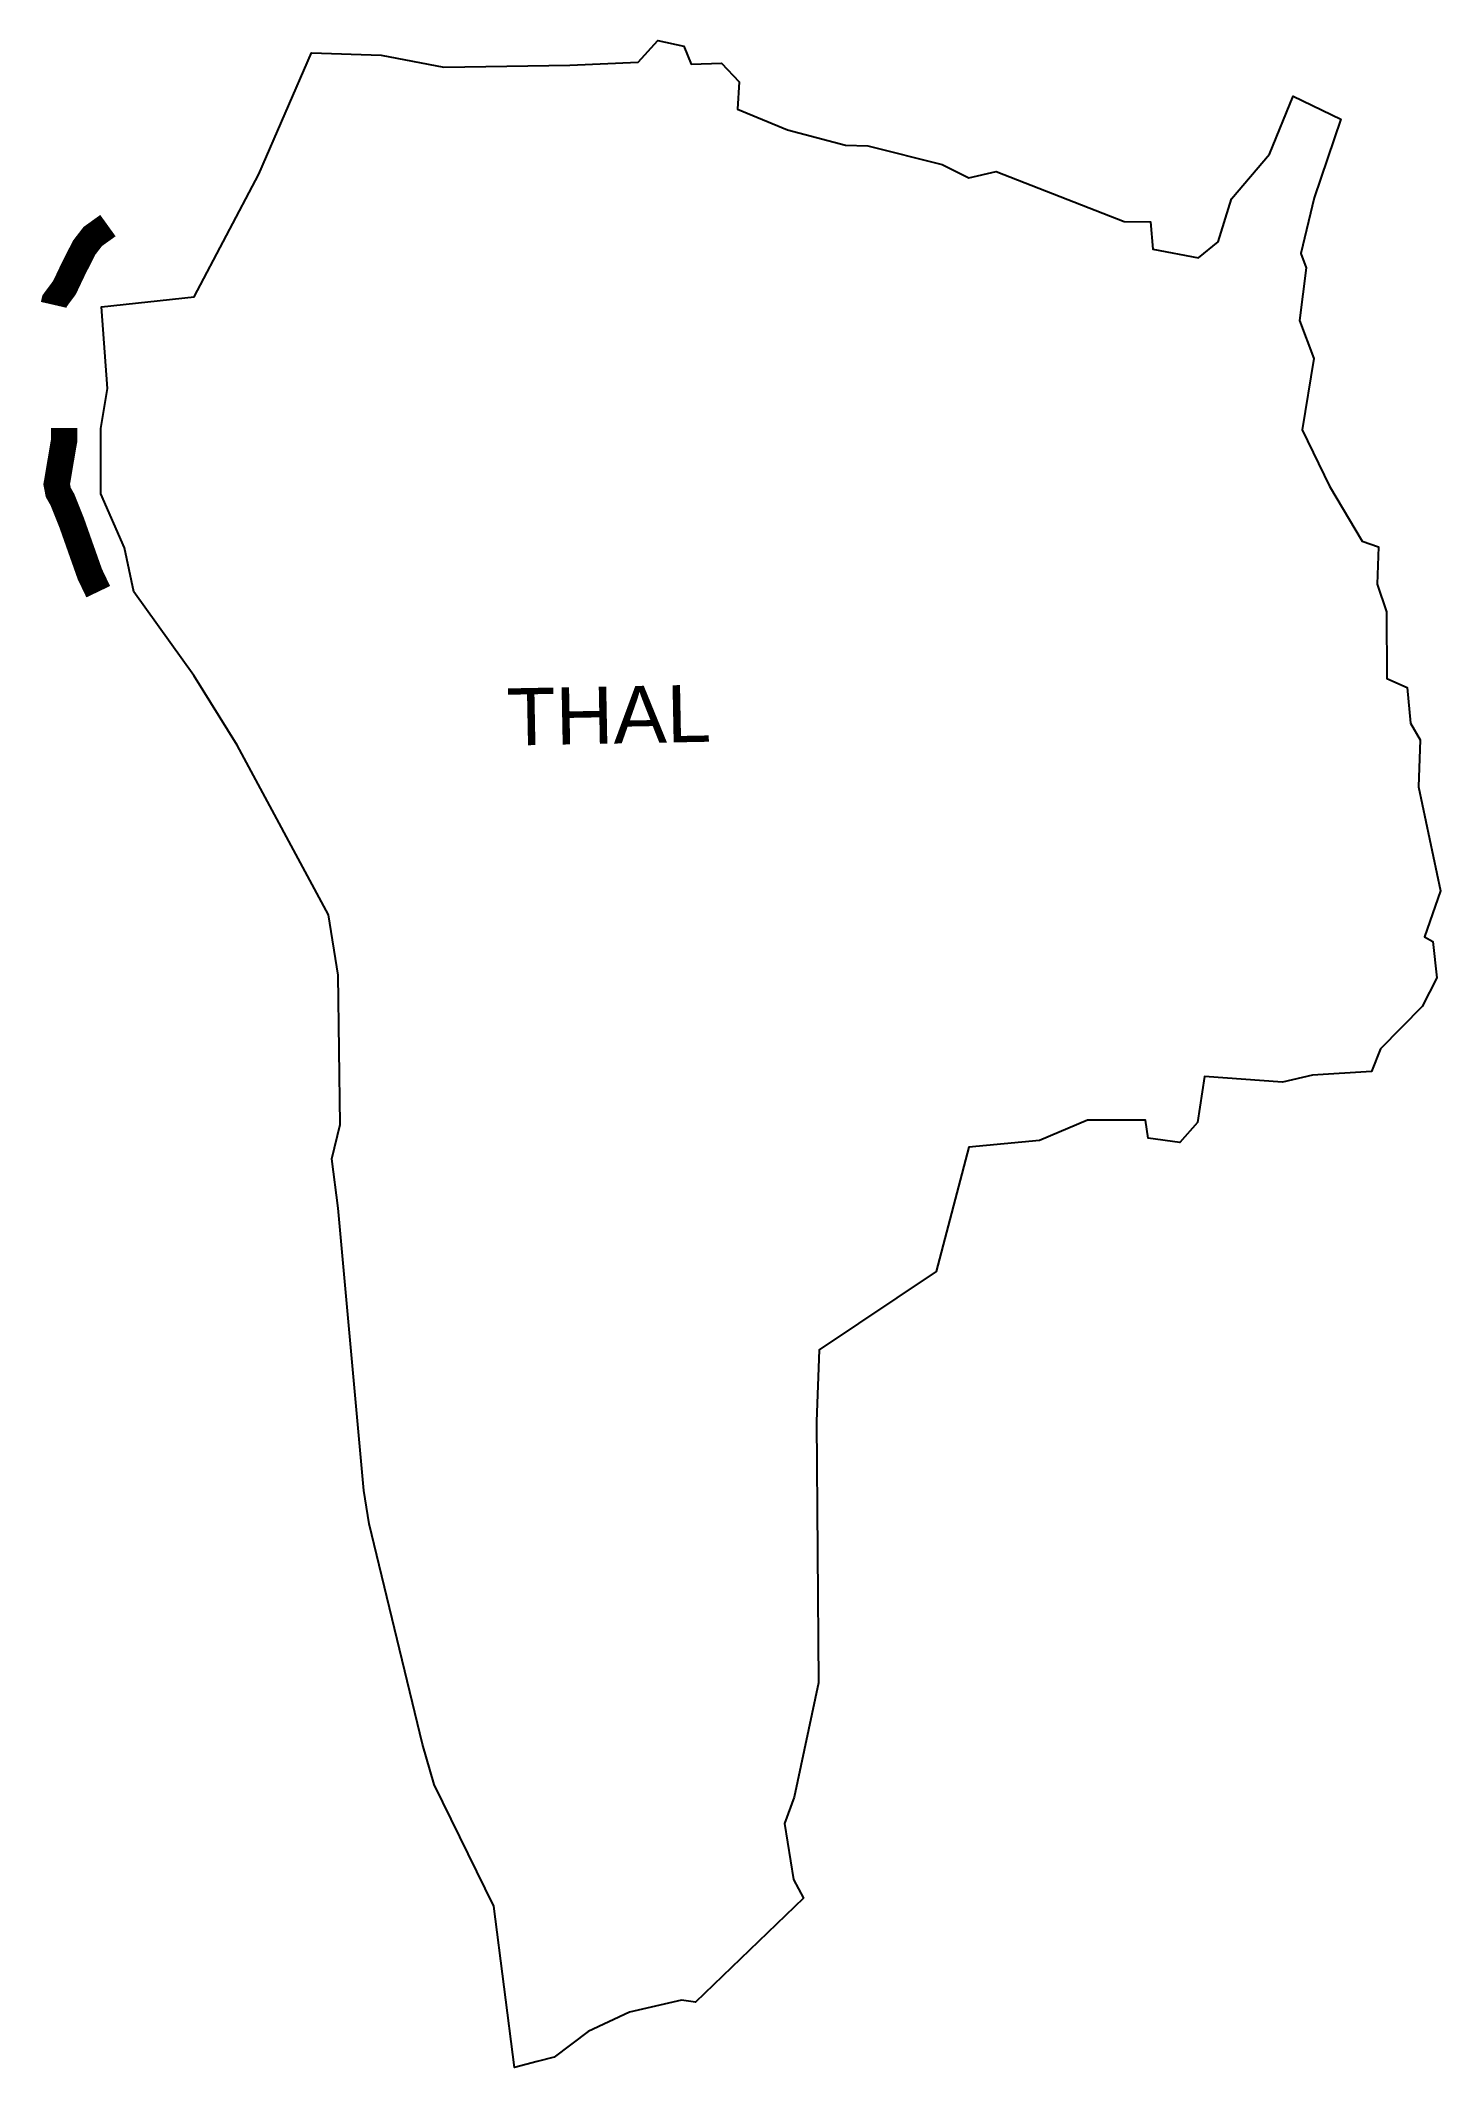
# Model space of a CAD drawing. Header units: metres. Extents: x 273829 to 276491, y 2065632 to 2069486.
import ezdxf

# ---------------------------------------------------------------- set-up
doc = ezdxf.new("R2010")
doc.units = ezdxf.units.M
for name, color, linetype in [('NATURALLY PROTECTED', 3, 'Continuous'), ('village', 4, 'Continuous'), ('VILLAGE NAME', 250, 'Continuous')]:
    doc.layers.add(name, color=color, linetype=linetype)
doc.styles.get("Standard").update_dxf_attribs({"font": 'simplex.shx'})

msp = doc.modelspace()

# ---------------------------------------------------------------- linework, layer by layer
at = {"layer": 'NATURALLY PROTECTED', "const_width": 50, "flags": 128}
for points in [[(273957.3, 2069134.3), (273928.5, 2069113.6), (273912.2, 2069092.5), (273891.3, 2069051.3), (273874.8, 2069016.5), (273855.9, 2068991), (273854.2, 2068983.6)], [(273873.9, 2068749.3), (273874.1, 2068725.3), (273872.5, 2068716.9), (273859.9, 2068642.4), (273862.9, 2068626.9), (273870.6, 2068613.5), (273887.9, 2068570.5), (273922.9, 2068471.5), (273938.9, 2068438.1)]]:
    msp.add_lwpolyline(points, dxfattribs=at)
at = {"layer": 'village'}
msp.add_polyline3d([(276490.8, 2067869.5, 0), (276460.2, 2067781.6, 0), (276476, 2067772.6, 0), (276483.8, 2067703.8, 0), (276455.8, 2067649.2, 0), (276376.5, 2067568.9, 0), (276359.5, 2067525.4, 0), (276247.7, 2067518.7, 0), (276190.7, 2067505.5, 0), (276041.9, 2067516.1, 0), (276028.9, 2067428.4, 0), (275995, 2067390.5, 0), (275935.1, 2067398.8, 0), (275930.1, 2067433.4, 0), (275819.6, 2067433.4, 0), (275728.6, 2067394.3, 0), (275594, 2067381.8, 0), (275532, 2067145.6, 0), (275309.6, 2066996.2, 0), (275304.5, 2066860.1, 0), (275308.4, 2066363.3, 0), (275261.9, 2066145.4, 0), (275243.5, 2066095.6, 0), (275261, 2065988.9, 0), (275279.7, 2065953.7, 0), (275074.3, 2065755.5, 0), (275047.7, 2065759.8, 0), (274949.1, 2065736.5, 0), (274870.1, 2065700.1, 0), (274805.6, 2065651, 0), (274773.2, 2065642.7, 0), (274730.4, 2065631.6, 0), (274691.2, 2065938.3, 0), (274577.7, 2066169.5, 0), (274555.4, 2066246.2, 0), (274454, 2066665.5, 0), (274444.1, 2066728.6, 0), (274395, 2067265.8, 0), (274383.3, 2067359.5, 0), (274399, 2067424.8, 0), (274395.1, 2067709.1, 0), (274376.6, 2067823.8, 0), (274202.8, 2068146.4, 0), (274120.5, 2068278.5, 0), (274006.3, 2068437.9, 0), (273989.1, 2068521.2, 0), (273943.5, 2068623.9, 0), (273944, 2068748.5, 0), (273956.6, 2068824.3, 0), (273944.8, 2068979.9, 0), (274121.4, 2068998.7, 0), (274244.3, 2069232.2, 0), (274344.3, 2069462.6, 0), (274476.8, 2069458.1, 0), (274596, 2069435.5, 0), (274835.8, 2069439.4, 0), (274965.6, 2069444.9, 0), (275003, 2069486.2, 0), (275052.5, 2069475.6, 0), (275065.9, 2069441.2, 0), (275123.7, 2069443.1, 0), (275157.2, 2069408, 0), (275154.5, 2069355.9, 0), (275249.1, 2069316.2, 0), (275359.7, 2069287, 0), (275401.8, 2069285.9, 0), (275543.3, 2069250.2, 0), (275593.9, 2069225.4, 0), (275646, 2069236.9, 0), (275889.6, 2069142, 0), (275939.6, 2069141.4, 0), (275943.8, 2069089.6, 0), (276030.7, 2069073.1, 0), (276068, 2069103.3, 0), (276093.6, 2069185.1, 0), (276165.8, 2069269.9, 0), (276210.6, 2069380.5, 0), (276301.2, 2069337, 0), (276250.9, 2069187, 0), (276225.4, 2069081, 0), (276235.3, 2069054.1, 0), (276222.5, 2068954, 0), (276250.1, 2068881.6, 0), (276227.9, 2068745.8, 0), (276279.6, 2068638.7, 0), (276341.7, 2068534.2, 0), (276372.8, 2068523.4, 0), (276370.5, 2068452.7, 0), (276388, 2068399.7, 0), (276388.8, 2068273.3, 0), (276427.7, 2068256.1, 0), (276433.8, 2068187.8, 0), (276452, 2068156.4, 0), (276448.8, 2068066.9, 0)], close=True, dxfattribs=at)

# ---------------------------------------------------------------- texts
at = {"layer": 'VILLAGE NAME', "insert": (274714.6, 2068254.1), "char_height": 108.748, "attachment_point": 1, "rotation": 1.1028}
msp.add_mtext_dynamic_manual_height_columns('{\\fArial|b0|i0|c0|p34;THAL}', width=726.929, gutter_width=543.7, heights=[0], dxfattribs=at)

doc.saveas('drawing.dxf')
